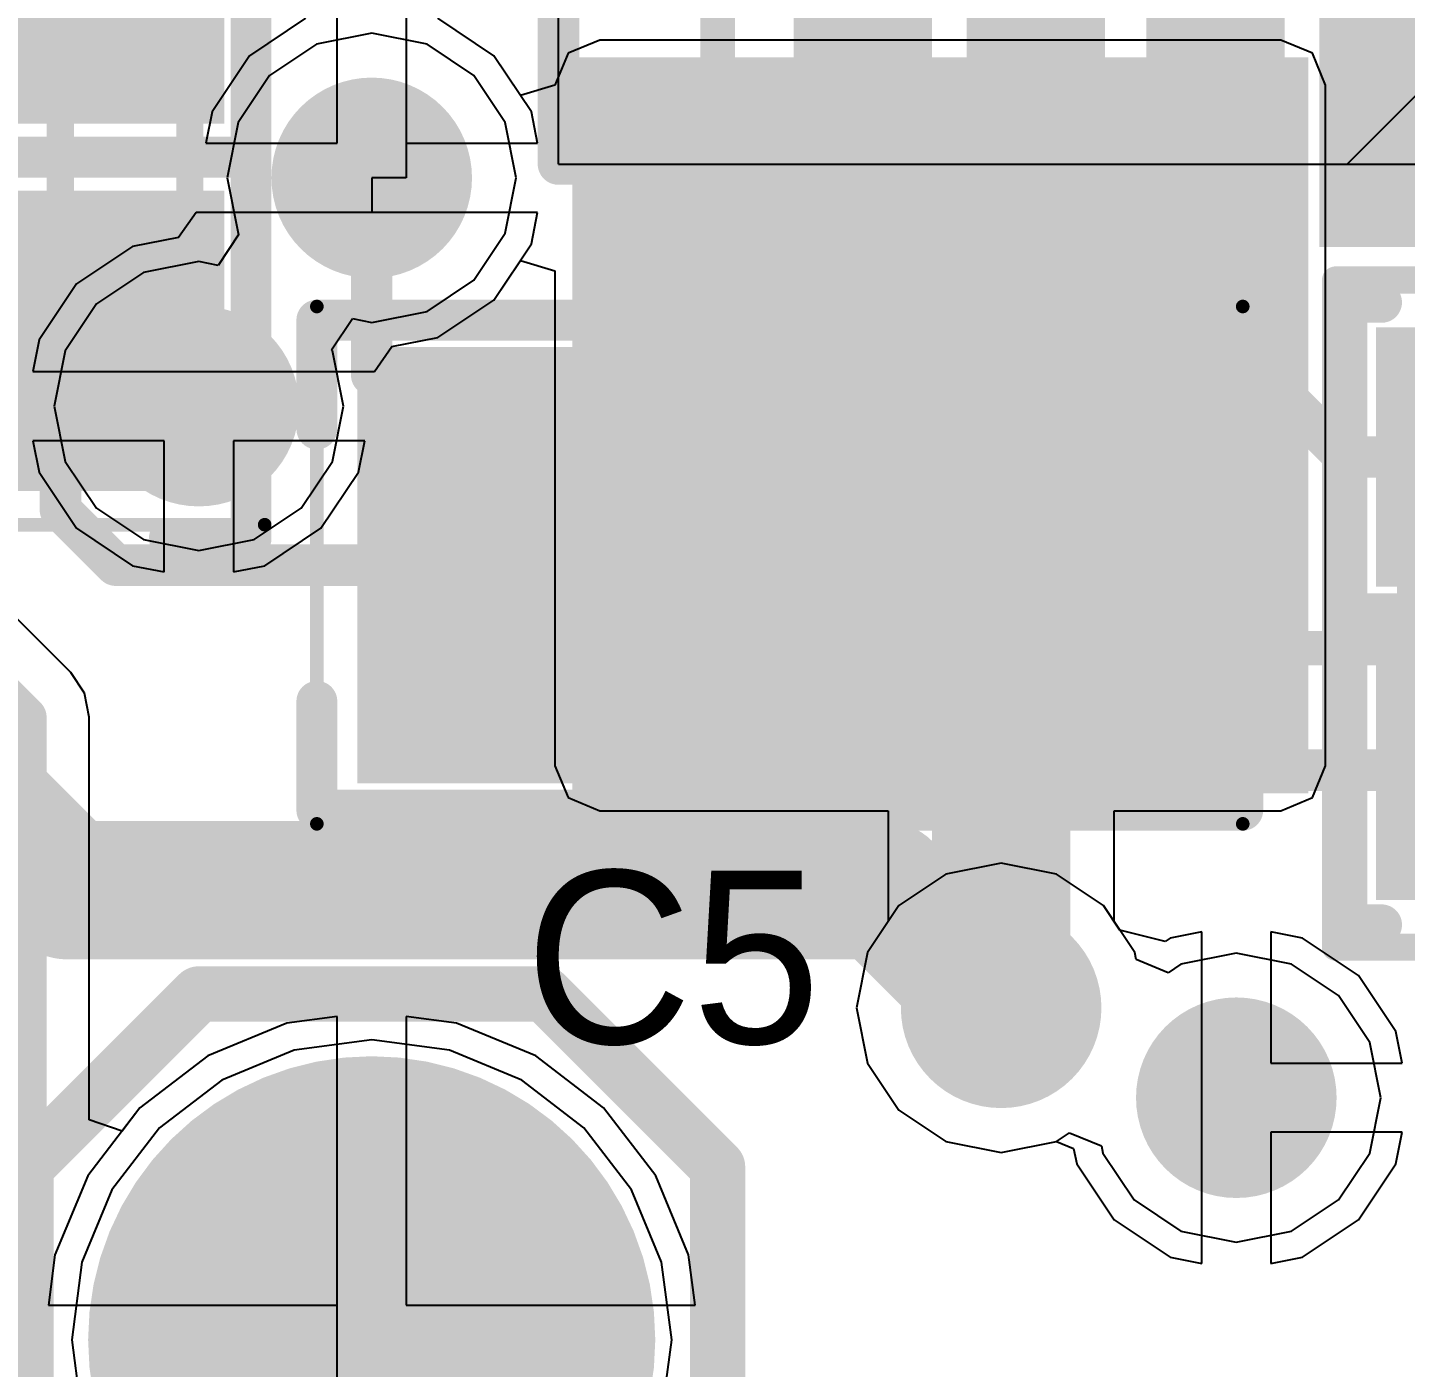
# Model space of a CAD drawing. Header units: millimetres. Extents: x 4 to 93, y 20 to 126.
# Drawn here: x 42.55 to 47.61, y 24.41 to 29.33 of the extents above; entities that cross this region are included whole.
import ezdxf

# ---------------------------------------------------------------- set-up
doc = ezdxf.new("R2010")
doc.units = ezdxf.units.MM
for name, color, linetype in [('BottomLayer', 5, 'Continuous'), ('BottomOverlay', 54, 'Continuous'), ('BottomPaste', 16, 'Continuous'), ('BottomSolder', 6, 'Continuous'), ('KeepOutLayer', 6, 'Continuous'), ('Mechanical1', 6, 'Continuous'), ('Mechanical13', 56, 'Continuous'), ('Mechanical15', 56, 'Continuous'), ('Mechanical18', 56, 'Continuous'), ('MidLayer1', 16, 'Continuous'), ('MidLayer2', 76, 'Continuous'), ('MultiLayer', 9, 'Continuous'), ('PadHoleLayer', 156, 'Continuous'), ('TopLayer', 1, 'Continuous'), ('TopOverlay', 2, 'Continuous'), ('TopPaste', 8, 'Continuous'), ('TopSolder', 216, 'Continuous'), ('ViaHoleLayer', 16, 'Continuous')]:
    doc.layers.add(name, color=color, linetype=linetype)

# ---------------------------------------------------------------- blocks, each defined once
blk = doc.blocks.new('RES_0402_1005_3')
at = {"layer": 'Mechanical13', "const_width": 0.1}
for points in [[(-0.525, 0.275), (-0.525, -0.275)], [(-0.525, 0.275), (0.525, 0.275)], [(0.525, 0.275), (0.525, -0.275)], [(-0.525, -0.275), (0.525, -0.275)]]:
    blk.add_lwpolyline(points, dxfattribs=at)
at = {"layer": 'Mechanical13', "const_width": 0.05}
for points in [[(-0.55, 0.275, 1), (-0.5, 0.275, 1)], [(-0.55, 0.275, 1), (-0.5, 0.275, 1)], [(0.5, 0.275, 1), (0.55, 0.275, 1)], [(0.5, 0.275, 1), (0.55, 0.275, 1)], [(-0.55, -0.275, 1), (-0.5, -0.275, 1)], [(-0.55, -0.275, 1), (-0.5, -0.275, 1)], [(0.5, -0.275, 1), (0.55, -0.275, 1)], [(0.5, -0.275, 1), (0.55, -0.275, 1)]]:
    blk.add_lwpolyline(points, format="xyb", close=True, dxfattribs=at)
at = {"layer": 'Mechanical15', "const_width": 0.1}
for points in [[(-1.225, 0.55), (-1.225, -0.55)], [(-1.225, 0.55), (1.225, 0.55)], [(1.225, 0.55), (1.225, -0.55)], [(0, 0.275), (0, -0.275)], [(-0.275, 0), (0.275, 0)], [(-1.225, -0.55), (1.225, -0.55)]]:
    blk.add_lwpolyline(points, dxfattribs=at)
at = {"layer": 'Mechanical15', "const_width": 0.05}
for points in [[(-1.25, 0.55, 1), (-1.2, 0.55, 1)], [(-1.25, 0.55, 1), (-1.2, 0.55, 1)], [(1.2, 0.55, 1), (1.25, 0.55, 1)], [(1.2, 0.55, 1), (1.25, 0.55, 1)], [(-0.025, 0.275, 1), (0.025, 0.275, 1)], [(-0.3, 0, 1), (-0.25, 0, 1)], [(0.25, 0, 1), (0.3, 0, 1)], [(-0.025, -0.275, 1), (0.025, -0.275, 1)], [(-1.25, -0.55, 1), (-1.2, -0.55, 1)], [(-1.25, -0.55, 1), (-1.2, -0.55, 1)], [(1.2, -0.55, 1), (1.25, -0.55, 1)], [(1.2, -0.55, 1), (1.25, -0.55, 1)]]:
    blk.add_lwpolyline(points, format="xyb", close=True, dxfattribs=at)
at = {"layer": 'TopLayer'}
for points in [[(-0.2, -0.3), (-0.2, 0.3), (-0.95, -0.3), (-0.95, 0.3)], [(0.95, -0.3), (0.95, 0.3), (0.2, -0.3), (0.2, 0.3)]]:
    blk.add_solid(points, dxfattribs=at)
at = {"layer": 'TopOverlay', "const_width": 0.15}
for points in [[(-1.143, 0.508), (1.143, 0.508)], [(-1.143, 0.508), (-1.143, 0.381)], [(0, 0.508), (0, -0.508)], [(1.143, 0.508), (1.143, 0.381)], [(-1.143, -0.381), (-1.143, -0.508)], [(1.143, -0.381), (1.143, -0.508)], [(-1.143, -0.508), (1.143, -0.508)]]:
    blk.add_lwpolyline(points, dxfattribs=at)
at = {"layer": 'TopOverlay', "const_width": 0.075}
for points in [[(-1.1805, 0.508, 1), (-1.1055, 0.508, 1)], [(-1.1805, 0.508, 1), (-1.1055, 0.508, 1)], [(-0.0375, 0.508, 1), (0.0375, 0.508, 1)], [(1.1055, 0.508, 1), (1.1805, 0.508, 1)], [(1.1055, 0.508, 1), (1.1805, 0.508, 1)], [(-1.1805, 0.381, 1), (-1.1055, 0.381, 1)], [(1.1055, 0.381, 1), (1.1805, 0.381, 1)], [(-1.1805, -0.381, 1), (-1.1055, -0.381, 1)], [(1.1055, -0.381, 1), (1.1805, -0.381, 1)], [(-1.1805, -0.508, 1), (-1.1055, -0.508, 1)], [(-1.1805, -0.508, 1), (-1.1055, -0.508, 1)], [(-0.0375, -0.508, 1), (0.0375, -0.508, 1)], [(1.1055, -0.508, 1), (1.1805, -0.508, 1)], [(1.1055, -0.508, 1), (1.1805, -0.508, 1)]]:
    blk.add_lwpolyline(points, format="xyb", close=True, dxfattribs=at)
at = {"layer": 'TopPaste'}
for points in [[(-0.2, -0.3), (-0.2, 0.3), (-0.95, -0.3), (-0.95, 0.3)], [(0.95, -0.3), (0.95, 0.3), (0.2, -0.3), (0.2, 0.3)]]:
    blk.add_solid(points, dxfattribs=at)
at = {"layer": 'TopSolder'}
for points in [[(-0.0984, -0.4016), (-0.0984, 0.4016), (-1.0516, -0.4016), (-1.0516, 0.4016)], [(1.0516, -0.4016), (1.0516, 0.4016), (0.0984, -0.4016), (0.0984, 0.4016)]]:
    blk.add_solid(points, dxfattribs=at)
blk = doc.blocks.new('5________CUINC_B_5')
at = {"layer": 'BottomLayer'}
blk.add_solid([(2.25, 2.25), (4.75, 2.25), (2.25, 4.75), (4.75, 4.75)], dxfattribs=at)
at = {"layer": 'BottomOverlay', "const_width": 0.127}
for points in [[(4.309, 4.318), (-4.191, 4.318)], [(4.318, 4.318), (4.318, -4.182)]]:
    blk.add_lwpolyline(points, dxfattribs=at)
at = {"layer": 'BottomOverlay', "const_width": 0.0635}
for points in [[(4.2773, 4.318, 1), (4.3408, 4.318, 1)], [(4.2862, 4.318, 1), (4.3497, 4.318, 1)]]:
    blk.add_lwpolyline(points, format="xyb", close=True, dxfattribs=at)
at = {"layer": 'BottomPaste'}
blk.add_solid([(2.25, 2.25), (4.75, 2.25), (2.25, 4.75), (4.75, 4.75)], dxfattribs=at)
at = {"layer": 'BottomSolder'}
blk.add_solid([(2.1484, 2.1484), (4.8516, 2.1484), (2.1484, 4.8516), (4.8516, 4.8516)], dxfattribs=at)
blk = doc.blocks.new('CAP_0805_2012_7')
at = {"layer": 'Mechanical13', "const_width": 0.1}
for points in [[(-1.1, 0.7), (1.1, 0.7)], [(-1.1, -0.7), (-1.1, 0.7)], [(1.1, -0.7), (1.1, 0.7)], [(-1.1, -0.7), (1.1, -0.7)]]:
    blk.add_lwpolyline(points, dxfattribs=at)
at = {"layer": 'Mechanical13', "const_width": 0.05}
for points in [[(-1.125, 0.7, 1), (-1.075, 0.7, 1)], [(-1.125, 0.7, 1), (-1.075, 0.7, 1)], [(1.075, 0.7, 1), (1.125, 0.7, 1)], [(1.075, 0.7, 1), (1.125, 0.7, 1)], [(-1.125, -0.7, 1), (-1.075, -0.7, 1)], [(-1.125, -0.7, 1), (-1.075, -0.7, 1)], [(1.075, -0.7, 1), (1.125, -0.7, 1)], [(1.075, -0.7, 1), (1.125, -0.7, 1)]]:
    blk.add_lwpolyline(points, format="xyb", close=True, dxfattribs=at)
at = {"layer": 'Mechanical15'}
for points, const_width in [([(-1.7, 0.95), (1.7, 0.95)], 0.05), ([(-1.7, -0.95), (-1.7, 0.95)], 0.05), ([(1.7, -0.95), (1.7, 0.95)], 0.05), ([(0, -0.5), (0, 0.5)], 0.1), ([(-0.5, 0), (0.5, 0)], 0.1), ([(-1.7, -0.95), (1.7, -0.95)], 0.05)]:
    blk.add_lwpolyline(points, dxfattribs=dict(at, const_width=const_width))
for points, const_width in [([(-1.7125, 0.95, 1), (-1.6875, 0.95, 1)], 0.025), ([(-1.7125, 0.95, 1), (-1.6875, 0.95, 1)], 0.025), ([(1.6875, 0.95, 1), (1.7125, 0.95, 1)], 0.025), ([(1.6875, 0.95, 1), (1.7125, 0.95, 1)], 0.025), ([(-0.025, 0.5, 1), (0.025, 0.5, 1)], 0.05), ([(-0.525, 0, 1), (-0.475, 0, 1)], 0.05), ([(0.475, 0, 1), (0.525, 0, 1)], 0.05), ([(-0.025, -0.5, 1), (0.025, -0.5, 1)], 0.05), ([(-1.7125, -0.95, 1), (-1.6875, -0.95, 1)], 0.025), ([(-1.7125, -0.95, 1), (-1.6875, -0.95, 1)], 0.025), ([(1.6875, -0.95, 1), (1.7125, -0.95, 1)], 0.025), ([(1.6875, -0.95, 1), (1.7125, -0.95, 1)], 0.025)]:
    blk.add_lwpolyline(points, format="xyb", close=True, dxfattribs=dict(at, const_width=const_width))
at = {"layer": 'TopLayer'}
for points in [[(-0.15, -0.7), (-0.15, 0.7), (-1.45, -0.7), (-1.45, 0.7)], [(1.45, -0.7), (1.45, 0.7), (0.15, -0.7), (0.15, 0.7)]]:
    blk.add_solid(points, dxfattribs=at)
at = {"layer": 'TopOverlay', "const_width": 0.15}
for points in [[(-1.7, 0.5), (-1.7, 0.9)], [(-1.7, 0.9), (1.7, 0.9)], [(0, -0.9), (0, 0.9)], [(1.7, 0.5), (1.7, 0.9)], [(-1.7, -0.9), (-1.7, -0.5)], [(1.7, -0.9), (1.7, -0.5)], [(-1.7, -0.9), (1.7, -0.9)]]:
    blk.add_lwpolyline(points, dxfattribs=at)
at = {"layer": 'TopOverlay', "const_width": 0.075}
for points in [[(-1.7375, 0.9, 1), (-1.6625, 0.9, 1)], [(-1.7375, 0.9, 1), (-1.6625, 0.9, 1)], [(-0.0375, 0.9, 1), (0.0375, 0.9, 1)], [(1.6625, 0.9, 1), (1.7375, 0.9, 1)], [(1.6625, 0.9, 1), (1.7375, 0.9, 1)], [(-1.7375, 0.5, 1), (-1.6625, 0.5, 1)], [(1.6625, 0.5, 1), (1.7375, 0.5, 1)], [(-1.7375, -0.5, 1), (-1.6625, -0.5, 1)], [(1.6625, -0.5, 1), (1.7375, -0.5, 1)], [(-1.7375, -0.9, 1), (-1.6625, -0.9, 1)], [(-1.7375, -0.9, 1), (-1.6625, -0.9, 1)], [(-0.0375, -0.9, 1), (0.0375, -0.9, 1)], [(1.6625, -0.9, 1), (1.7375, -0.9, 1)], [(1.6625, -0.9, 1), (1.7375, -0.9, 1)]]:
    blk.add_lwpolyline(points, format="xyb", close=True, dxfattribs=at)
at = {"layer": 'TopPaste'}
for points in [[(-0.15, -0.7), (-0.15, 0.7), (-1.45, -0.7), (-1.45, 0.7)], [(1.45, -0.7), (1.45, 0.7), (0.15, -0.7), (0.15, 0.7)]]:
    blk.add_solid(points, dxfattribs=at)
at = {"layer": 'TopSolder'}
for points in [[(-0.0484, -0.8016), (-0.0484, 0.8016), (-1.5516, -0.8016), (-1.5516, 0.8016)], [(1.5516, -0.8016), (1.5516, 0.8016), (0.0484, -0.8016), (0.0484, 0.8016)]]:
    blk.add_solid(points, dxfattribs=at)
blk = doc.blocks.new('2X3_NS_25')
at = {"layer": 'BottomLayer', "const_width": 0.9398}
blk.add_lwpolyline([(2.0701, 1.27, 1), (3.0099, 1.27, 1)], format="xyb", close=True, dxfattribs=at)
at = {"layer": 'BottomSolder', "const_width": 1.0414}
blk.add_lwpolyline([(2.0193, 1.27, 1), (3.0607, 1.27, 1)], format="xyb", close=True, dxfattribs=at)
at = {"layer": 'Mechanical18', "const_width": 0.2032}
for points in [[(0.635, 2.54), (1.27, 1.905)], [(1.27, 1.905), (1.905, 2.54)], [(1.905, 2.54), (3.175, 2.54)], [(3.175, 2.54), (3.81, 1.905)], [(1.27, -1.905), (1.27, 1.905)], [(3.81, -1.905), (3.81, 1.905)]]:
    blk.add_lwpolyline(points, dxfattribs=at)
at = {"layer": 'Mechanical18', "const_width": 0.1016}
for points in [[(1.8542, 2.54, 1), (1.9558, 2.54, 1)], [(1.8542, 2.54, 1), (1.9558, 2.54, 1)], [(3.1242, 2.54, 1), (3.2258, 2.54, 1)], [(3.1242, 2.54, 1), (3.2258, 2.54, 1)], [(1.2192, 1.905, 1), (1.3208, 1.905, 1)], [(1.2192, 1.905, 1), (1.3208, 1.905, 1)], [(1.2192, 1.905, 1), (1.3208, 1.905, 1)], [(3.7592, 1.905, 1), (3.8608, 1.905, 1)], [(3.7592, 1.905, 1), (3.8608, 1.905, 1)]]:
    blk.add_lwpolyline(points, format="xyb", close=True, dxfattribs=at)
at = {"layer": 'Mechanical18'}
blk.add_solid([(2.286, 1.016), (2.794, 1.016), (2.286, 1.524), (2.794, 1.524)], dxfattribs=at)
at = {"layer": 'MidLayer1', "const_width": 0.9398}
blk.add_lwpolyline([(2.0701, 1.27, 1), (3.0099, 1.27, 1)], format="xyb", close=True, dxfattribs=at)
at = {"layer": 'MidLayer2', "const_width": 0.9398}
blk.add_lwpolyline([(2.0701, 1.27, 1), (3.0099, 1.27, 1)], format="xyb", close=True, dxfattribs=at)
at = {"layer": 'MultiLayer', "const_width": 0.9398}
blk.add_lwpolyline([(2.0701, 1.27, 1), (3.0099, 1.27, 1)], format="xyb", close=True, dxfattribs=at)
at = {"layer": 'PadHoleLayer', "const_width": 0.508}
blk.add_lwpolyline([(2.286, 1.27, 1), (2.794, 1.27, 1)], format="xyb", close=True, dxfattribs=at)
at = {"layer": 'TopLayer', "const_width": 0.9398}
blk.add_lwpolyline([(2.0701, 1.27, 1), (3.0099, 1.27, 1)], format="xyb", close=True, dxfattribs=at)
at = {"layer": 'TopSolder', "const_width": 1.0414}
blk.add_lwpolyline([(2.0193, 1.27, 1), (3.0607, 1.27, 1)], format="xyb", close=True, dxfattribs=at)
blk = doc.blocks.new('LGA16R65P4X4_400X400X160_30')
at = {"layer": 'Mechanical1'}
for points in [[(-0.8128, 2.0828), (-2.0828, 0.8128)], [(2.0828, 2.0828), (-2.0828, 2.0828)], [(-2.0828, 2.0828), (-2.0828, -2.0828)], [(-0.8128, 2.0828), (-1.1176, 2.0828)], [(-0.1778, 2.0828), (-0.4826, 2.0828)], [(0.4826, 2.0828), (0.1778, 2.0828)], [(1.1176, 2.0828), (0.8128, 2.0828)], [(2.0828, 2.0828), (2.0828, -2.0828)], [(-2.0828, 1.1176), (-2.0828, 0.8128)], [(2.0828, 1.1176), (2.0828, 0.8128)], [(-2.0828, 0.4826), (-2.0828, 0.1778)], [(2.0828, 0.4826), (2.0828, 0.1778)], [(-2.0828, -0.1778), (-2.0828, -0.4826)], [(2.0828, -0.1778), (2.0828, -0.4826)], [(-2.0828, -0.8128), (-2.0828, -1.1176)], [(2.0828, -0.8128), (2.0828, -1.1176)], [(2.0828, -2.0828), (-2.0828, -2.0828)], [(-0.8128, -2.0828), (-1.1176, -2.0828)], [(-0.1778, -2.0828), (-0.4826, -2.0828)], [(0.4826, -2.0828), (0.1778, -2.0828)], [(1.1176, -2.0828), (0.8128, -2.0828)]]:
    blk.add_lwpolyline(points, dxfattribs=at)
for points in [[(-2.0828, 2.0828, 1), (-2.0828, 2.0828, 1)], [(-2.0828, 2.0828, 1), (-2.0828, 2.0828, 1)], [(-1.1176, 2.0828, 1), (-1.1176, 2.0828, 1)], [(-0.8128, 2.0828, 1), (-0.8128, 2.0828, 1)], [(-0.8128, 2.0828, 1), (-0.8128, 2.0828, 1)], [(-0.4826, 2.0828, 1), (-0.4826, 2.0828, 1)], [(-0.1778, 2.0828, 1), (-0.1778, 2.0828, 1)], [(0.1778, 2.0828, 1), (0.1778, 2.0828, 1)], [(0.4826, 2.0828, 1), (0.4826, 2.0828, 1)], [(0.8128, 2.0828, 1), (0.8128, 2.0828, 1)], [(1.1176, 2.0828, 1), (1.1176, 2.0828, 1)], [(2.0828, 2.0828, 1), (2.0828, 2.0828, 1)], [(2.0828, 2.0828, 1), (2.0828, 2.0828, 1)], [(-2.0828, 1.1176, 1), (-2.0828, 1.1176, 1)], [(2.0828, 1.1176, 1), (2.0828, 1.1176, 1)], [(-2.0828, 0.8128, 1), (-2.0828, 0.8128, 1)], [(-2.0828, 0.8128, 1), (-2.0828, 0.8128, 1)], [(2.0828, 0.8128, 1), (2.0828, 0.8128, 1)], [(-2.0828, 0.4826, 1), (-2.0828, 0.4826, 1)], [(2.0828, 0.4826, 1), (2.0828, 0.4826, 1)], [(-2.0828, 0.1778, 1), (-2.0828, 0.1778, 1)], [(2.0828, 0.1778, 1), (2.0828, 0.1778, 1)], [(-2.0828, -0.1778, 1), (-2.0828, -0.1778, 1)], [(2.0828, -0.1778, 1), (2.0828, -0.1778, 1)], [(-2.0828, -0.4826, 1), (-2.0828, -0.4826, 1)], [(2.0828, -0.4826, 1), (2.0828, -0.4826, 1)], [(-2.0828, -0.8128, 1), (-2.0828, -0.8128, 1)], [(2.0828, -0.8128, 1), (2.0828, -0.8128, 1)], [(-2.0828, -1.1176, 1), (-2.0828, -1.1176, 1)], [(2.0828, -1.1176, 1), (2.0828, -1.1176, 1)], [(-2.0828, -2.0828, 1), (-2.0828, -2.0828, 1)], [(-2.0828, -2.0828, 1), (-2.0828, -2.0828, 1)], [(-1.1176, -2.0828, 1), (-1.1176, -2.0828, 1)], [(-0.8128, -2.0828, 1), (-0.8128, -2.0828, 1)], [(-0.4826, -2.0828, 1), (-0.4826, -2.0828, 1)], [(-0.1778, -2.0828, 1), (-0.1778, -2.0828, 1)], [(0.1778, -2.0828, 1), (0.1778, -2.0828, 1)], [(0.4826, -2.0828, 1), (0.4826, -2.0828, 1)], [(0.8128, -2.0828, 1), (0.8128, -2.0828, 1)], [(1.1176, -2.0828, 1), (1.1176, -2.0828, 1)], [(2.0828, -2.0828, 1), (2.0828, -2.0828, 1)], [(2.0828, -2.0828, 1), (2.0828, -2.0828, 1)]]:
    blk.add_lwpolyline(points, format="xyb", close=True, dxfattribs=at)
at = {"layer": 'TopLayer'}
for points in [[(-0.8128, 2.286), (-1.1176, 2.286), (-0.8128, 1.5748), (-1.1176, 1.5748)], [(-0.1778, 2.286), (-0.4826, 2.286), (-0.1778, 1.5748), (-0.4826, 1.5748)], [(0.4826, 2.286), (0.1778, 2.286), (0.4826, 1.5748), (0.1778, 1.5748)], [(1.1176, 2.286), (0.8128, 2.286), (1.1176, 1.5748), (0.8128, 1.5748)], [(-2.286, 1.1176), (-2.286, 0.8128), (-1.5748, 1.1176), (-1.5748, 0.8128)], [(1.5748, 1.1176), (1.5748, 0.8128), (2.286, 1.1176), (2.286, 0.8128)], [(-2.286, 0.4826), (-2.286, 0.1778), (-1.5748, 0.4826), (-1.5748, 0.1778)], [(1.5748, 0.4826), (1.5748, 0.1778), (2.286, 0.4826), (2.286, 0.1778)], [(-2.286, -0.1778), (-2.286, -0.4826), (-1.5748, -0.1778), (-1.5748, -0.4826)], [(1.5748, -0.1778), (1.5748, -0.4826), (2.286, -0.1778), (2.286, -0.4826)], [(-2.286, -0.8128), (-2.286, -1.1176), (-1.5748, -0.8128), (-1.5748, -1.1176)], [(1.5748, -0.8128), (1.5748, -1.1176), (2.286, -0.8128), (2.286, -1.1176)], [(-0.8128, -1.5748), (-1.1176, -1.5748), (-0.8128, -2.286), (-1.1176, -2.286)], [(-0.1778, -1.5748), (-0.4826, -1.5748), (-0.1778, -2.286), (-0.4826, -2.286)], [(0.4826, -1.5748), (0.1778, -1.5748), (0.4826, -2.286), (0.1778, -2.286)], [(1.1176, -1.5748), (0.8128, -1.5748), (1.1176, -2.286), (0.8128, -2.286)]]:
    blk.add_solid(points, dxfattribs=at)
at = {"layer": 'TopOverlay', "const_width": 0.1524}
for points in [[(-1.4478, 2.0828), (-2.0828, 2.0828)], [(-2.0828, 2.0828), (-2.0828, 1.4478)], [(2.0828, 2.0828), (1.4478, 2.0828)], [(2.0828, 2.0828), (2.0828, 1.4478)], [(-2.0828, -1.4478), (-2.0828, -2.0828)], [(2.0828, -1.4478), (2.0828, -2.0828)], [(-1.4478, -2.0828), (-2.0828, -2.0828)], [(2.0828, -2.0828), (1.4478, -2.0828)]]:
    blk.add_lwpolyline(points, dxfattribs=at)
at = {"layer": 'TopOverlay', "const_width": 0.0762}
for points in [[(-2.1209, 2.0828, 1), (-2.0447, 2.0828, 1)], [(-2.1209, 2.0828, 1), (-2.0447, 2.0828, 1)], [(-1.4859, 2.0828, 1), (-1.4097, 2.0828, 1)], [(1.4097, 2.0828, 1), (1.4859, 2.0828, 1)], [(2.0447, 2.0828, 1), (2.1209, 2.0828, 1)], [(2.0447, 2.0828, 1), (2.1209, 2.0828, 1)], [(-2.1209, 1.4478, 1), (-2.0447, 1.4478, 1)], [(2.0447, 1.4478, 1), (2.1209, 1.4478, 1)], [(-2.1209, -1.4478, 1), (-2.0447, -1.4478, 1)], [(2.0447, -1.4478, 1), (2.1209, -1.4478, 1)], [(-2.1209, -2.0828, 1), (-2.0447, -2.0828, 1)], [(-2.1209, -2.0828, 1), (-2.0447, -2.0828, 1)], [(-1.4859, -2.0828, 1), (-1.4097, -2.0828, 1)], [(1.4097, -2.0828, 1), (1.4859, -2.0828, 1)], [(2.0447, -2.0828, 1), (2.1209, -2.0828, 1)], [(2.0447, -2.0828, 1), (2.1209, -2.0828, 1)]]:
    blk.add_lwpolyline(points, format="xyb", close=True, dxfattribs=at)
at = {"layer": 'TopPaste'}
for points in [[(-0.8128, 2.286), (-1.1176, 2.286), (-0.8128, 1.5748), (-1.1176, 1.5748)], [(-0.1778, 2.286), (-0.4826, 2.286), (-0.1778, 1.5748), (-0.4826, 1.5748)], [(0.4826, 2.286), (0.1778, 2.286), (0.4826, 1.5748), (0.1778, 1.5748)], [(1.1176, 2.286), (0.8128, 2.286), (1.1176, 1.5748), (0.8128, 1.5748)], [(-2.286, 1.1176), (-2.286, 0.8128), (-1.5748, 1.1176), (-1.5748, 0.8128)], [(1.5748, 1.1176), (1.5748, 0.8128), (2.286, 1.1176), (2.286, 0.8128)], [(-2.286, 0.4826), (-2.286, 0.1778), (-1.5748, 0.4826), (-1.5748, 0.1778)], [(1.5748, 0.4826), (1.5748, 0.1778), (2.286, 0.4826), (2.286, 0.1778)], [(-2.286, -0.1778), (-2.286, -0.4826), (-1.5748, -0.1778), (-1.5748, -0.4826)], [(1.5748, -0.1778), (1.5748, -0.4826), (2.286, -0.1778), (2.286, -0.4826)], [(-2.286, -0.8128), (-2.286, -1.1176), (-1.5748, -0.8128), (-1.5748, -1.1176)], [(1.5748, -0.8128), (1.5748, -1.1176), (2.286, -0.8128), (2.286, -1.1176)], [(-0.8128, -1.5748), (-1.1176, -1.5748), (-0.8128, -2.286), (-1.1176, -2.286)], [(-0.1778, -1.5748), (-0.4826, -1.5748), (-0.1778, -2.286), (-0.4826, -2.286)], [(0.4826, -1.5748), (0.1778, -1.5748), (0.4826, -2.286), (0.1778, -2.286)], [(1.1176, -1.5748), (0.8128, -1.5748), (1.1176, -2.286), (0.8128, -2.286)]]:
    blk.add_solid(points, dxfattribs=at)
at = {"layer": 'TopSolder'}
for points in [[(-0.7112, 2.3876), (-1.2192, 2.3876), (-0.7112, 1.4732), (-1.2192, 1.4732)], [(-0.0762, 2.3876), (-0.5842, 2.3876), (-0.0762, 1.4732), (-0.5842, 1.4732)], [(0.5842, 2.3876), (0.0762, 2.3876), (0.5842, 1.4732), (0.0762, 1.4732)], [(1.2192, 2.3876), (0.7112, 2.3876), (1.2192, 1.4732), (0.7112, 1.4732)], [(-2.3876, 1.2192), (-2.3876, 0.7112), (-1.4732, 1.2192), (-1.4732, 0.7112)], [(1.4732, 1.2192), (1.4732, 0.7112), (2.3876, 1.2192), (2.3876, 0.7112)], [(-2.3876, 0.5842), (-2.3876, 0.0762), (-1.4732, 0.5842), (-1.4732, 0.0762)], [(1.4732, 0.5842), (1.4732, 0.0762), (2.3876, 0.5842), (2.3876, 0.0762)], [(-2.3876, -0.0762), (-2.3876, -0.5842), (-1.4732, -0.0762), (-1.4732, -0.5842)], [(1.4732, -0.0762), (1.4732, -0.5842), (2.3876, -0.0762), (2.3876, -0.5842)], [(-2.3876, -0.7112), (-2.3876, -1.2192), (-1.4732, -0.7112), (-1.4732, -1.2192)], [(1.4732, -0.7112), (1.4732, -1.2192), (2.3876, -0.7112), (2.3876, -1.2192)], [(-0.7112, -1.4732), (-1.2192, -1.4732), (-0.7112, -2.3876), (-1.2192, -2.3876)], [(-0.0762, -1.4732), (-0.5842, -1.4732), (-0.0762, -2.3876), (-0.5842, -2.3876)], [(0.5842, -1.4732), (0.0762, -1.4732), (0.5842, -2.3876), (0.0762, -2.3876)], [(1.2192, -1.4732), (0.7112, -1.4732), (1.2192, -2.3876), (0.7112, -2.3876)]]:
    blk.add_solid(points, dxfattribs=at)
blk = doc.blocks.new('CAP_0603_1608_34')
at = {"layer": 'Mechanical13', "const_width": 0.1}
for points in [[(-0.875, 0.475), (0.875, 0.475)], [(-0.875, 0.475), (-0.875, -0.475)], [(0.875, 0.475), (0.875, -0.475)], [(-0.875, -0.475), (0.875, -0.475)]]:
    blk.add_lwpolyline(points, dxfattribs=at)
at = {"layer": 'Mechanical13', "const_width": 0.05}
for points in [[(-0.9, 0.475, 1), (-0.85, 0.475, 1)], [(-0.9, 0.475, 1), (-0.85, 0.475, 1)], [(0.85, 0.475, 1), (0.9, 0.475, 1)], [(0.85, 0.475, 1), (0.9, 0.475, 1)], [(-0.9, -0.475, 1), (-0.85, -0.475, 1)], [(-0.9, -0.475, 1), (-0.85, -0.475, 1)], [(0.85, -0.475, 1), (0.9, -0.475, 1)], [(0.85, -0.475, 1), (0.9, -0.475, 1)]]:
    blk.add_lwpolyline(points, format="xyb", close=True, dxfattribs=at)
at = {"layer": 'Mechanical15'}
for points, const_width in [([(-1.35, 0.75), (1.35, 0.75)], 0.05), ([(-1.35, 0.75), (-1.35, -0.75)], 0.05), ([(1.35, 0.75), (1.35, -0.75)], 0.05), ([(0, 0.475), (0, -0.475)], 0.1), ([(-0.475, 0), (0.475, 0)], 0.1), ([(-1.35, -0.75), (1.35, -0.75)], 0.05)]:
    blk.add_lwpolyline(points, dxfattribs=dict(at, const_width=const_width))
for points, const_width in [([(-1.3625, 0.75, 1), (-1.3375, 0.75, 1)], 0.025), ([(-1.3625, 0.75, 1), (-1.3375, 0.75, 1)], 0.025), ([(1.3375, 0.75, 1), (1.3625, 0.75, 1)], 0.025), ([(1.3375, 0.75, 1), (1.3625, 0.75, 1)], 0.025), ([(-0.025, 0.475, 1), (0.025, 0.475, 1)], 0.05), ([(-0.5, 0, 1), (-0.45, 0, 1)], 0.05), ([(0.45, 0, 1), (0.5, 0, 1)], 0.05), ([(-0.025, -0.475, 1), (0.025, -0.475, 1)], 0.05), ([(-1.3625, -0.75, 1), (-1.3375, -0.75, 1)], 0.025), ([(-1.3625, -0.75, 1), (-1.3375, -0.75, 1)], 0.025), ([(1.3375, -0.75, 1), (1.3625, -0.75, 1)], 0.025), ([(1.3375, -0.75, 1), (1.3625, -0.75, 1)], 0.025)]:
    blk.add_lwpolyline(points, format="xyb", close=True, dxfattribs=dict(at, const_width=const_width))
at = {"layer": 'TopLayer'}
for points in [[(-0.225, -0.5), (-0.225, 0.5), (-1.125, -0.5), (-1.125, 0.5)], [(1.125, -0.5), (1.125, 0.5), (0.225, -0.5), (0.225, 0.5)]]:
    blk.add_solid(points, dxfattribs=at)
at = {"layer": 'TopOverlay', "const_width": 0.15}
for points in [[(-1.4, 0.7), (-1.4, 0.4)], [(-1.4, 0.7), (1.4, 0.7)], [(0, 0.7), (0, -0.7)], [(1.4, 0.7), (1.4, 0.4)], [(-1.4, -0.4), (-1.4, -0.7)], [(1.4, -0.4), (1.4, -0.7)], [(-1.4, -0.7), (1.4, -0.7)]]:
    blk.add_lwpolyline(points, dxfattribs=at)
at = {"layer": 'TopOverlay', "const_width": 0.075}
for points in [[(-1.4375, 0.7, 1), (-1.3625, 0.7, 1)], [(-1.4375, 0.7, 1), (-1.3625, 0.7, 1)], [(-0.0375, 0.7, 1), (0.0375, 0.7, 1)], [(1.3625, 0.7, 1), (1.4375, 0.7, 1)], [(1.3625, 0.7, 1), (1.4375, 0.7, 1)], [(-1.4375, 0.4, 1), (-1.3625, 0.4, 1)], [(1.3625, 0.4, 1), (1.4375, 0.4, 1)], [(-1.4375, -0.4, 1), (-1.3625, -0.4, 1)], [(1.3625, -0.4, 1), (1.4375, -0.4, 1)], [(-1.4375, -0.7, 1), (-1.3625, -0.7, 1)], [(-1.4375, -0.7, 1), (-1.3625, -0.7, 1)], [(-0.0375, -0.7, 1), (0.0375, -0.7, 1)], [(1.3625, -0.7, 1), (1.4375, -0.7, 1)], [(1.3625, -0.7, 1), (1.4375, -0.7, 1)]]:
    blk.add_lwpolyline(points, format="xyb", close=True, dxfattribs=at)
at = {"layer": 'TopPaste'}
for points in [[(-0.225, -0.5), (-0.225, 0.5), (-1.125, -0.5), (-1.125, 0.5)], [(1.125, -0.5), (1.125, 0.5), (0.225, -0.5), (0.225, 0.5)]]:
    blk.add_solid(points, dxfattribs=at)
at = {"layer": 'TopSolder'}
for points in [[(-0.1234, -0.6016), (-0.1234, 0.6016), (-1.2266, -0.6016), (-1.2266, 0.6016)], [(1.2266, -0.6016), (1.2266, 0.6016), (0.1234, -0.6016), (0.1234, 0.6016)]]:
    blk.add_solid(points, dxfattribs=at)

msp = doc.modelspace()

# ---------------------------------------------------------------- linework, layer by layer
at = {"layer": 'BottomLayer'}
for p, q in [((43.5722, 29.3644), (43.3663, 29.2269)), ((43.688, 28.9052), (43.688, 29.3874)), ((43.942, 29.3874), (43.942, 28.7782)), ((44.2637, 29.2269), (44.0578, 29.3644)), ((44.653, 29.284), (44.5364, 29.2356)), ((47.153, 29.284), (44.653, 29.284)), ((47.2696, 29.2356), (47.153, 29.284)), ((43.3663, 29.2269), (43.2288, 29.021)), ((44.361, 29.0811), (44.2637, 29.2269)), ((44.5364, 29.2356), (44.488, 29.119)), ((47.318, 29.119), (47.2696, 29.2356)), ((44.488, 29.119), (44.361, 29.0811)), ((47.318, 26.619), (47.318, 29.119)), ((43.2288, 29.021), (43.2058, 28.9052)), ((43.2058, 28.9052), (43.688, 28.9052)), ((43.942, 28.7782), (43.815, 28.7782)), ((43.815, 28.7782), (43.815, 28.6512)), ((43.1702, 28.6512), (43.1058, 28.5597)), ((43.815, 28.6512), (43.1702, 28.6512)), ((43.1058, 28.5597), (42.9372, 28.5262)), ((42.9372, 28.5262), (42.7313, 28.3887)), ((44.2637, 28.3295), (44.361, 28.4753)), ((44.361, 28.4753), (44.488, 28.4368)), ((44.488, 28.4368), (44.488, 26.619)), ((42.7313, 28.3887), (42.5938, 28.1828)), ((44.0578, 28.192), (44.2637, 28.3295)), ((42.5938, 28.1828), (42.5708, 28.067)), ((43.8892, 28.1585), (44.0578, 28.192)), ((43.8248, 28.067), (43.8892, 28.1585)), ((42.5708, 28.067), (43.8248, 28.067)), ((42.7098, 26.9618), (41.7621, 27.9095)), ((43.053, 27.813), (42.5708, 27.813)), ((42.5708, 27.813), (42.5938, 27.6972)), ((43.053, 27.3308), (43.053, 27.813)), ((43.7892, 27.813), (43.307, 27.813)), ((43.307, 27.813), (43.307, 27.3308)), ((43.7662, 27.6972), (43.7892, 27.813)), ((42.5938, 27.6972), (42.7313, 27.4913)), ((43.6287, 27.4913), (43.7662, 27.6972)), ((42.7313, 27.4913), (42.9372, 27.3538)), ((43.4228, 27.3538), (43.6287, 27.4913)), ((42.9372, 27.3538), (43.053, 27.3308)), ((43.307, 27.3308), (43.4228, 27.3538)), ((42.7603, 26.8862), (42.7098, 26.9618)), ((42.7781, 26.797), (42.7603, 26.8862)), ((42.7781, 25.3182), (42.7781, 26.797)), ((44.488, 26.619), (44.5364, 26.5024)), ((47.2696, 26.5024), (47.318, 26.619)), ((44.5364, 26.5024), (44.653, 26.454)), ((47.153, 26.454), (47.2696, 26.5024)), ((44.653, 26.454), (45.712, 26.454)), ((45.712, 26.454), (45.712, 26.0473)), ((46.5408, 26.0473), (46.5408, 26.454)), ((46.5408, 26.454), (47.153, 26.454)), ((45.712, 26.0473), (45.6359, 25.9334)), ((46.5621, 26.0153), (46.5408, 26.0473)), ((46.7285, 25.9737), (46.5621, 26.0153)), ((46.863, 26.0092), (46.7472, 25.9862)), ((46.863, 25.4), (46.863, 26.0092)), ((47.2328, 25.9862), (47.117, 26.0092)), ((47.117, 26.0092), (47.117, 25.527)), ((46.7472, 25.9862), (46.7285, 25.9737)), ((47.4387, 25.8487), (47.2328, 25.9862)), ((45.6359, 25.9334), (45.5955, 25.7302)), ((47.5762, 25.6428), (47.4387, 25.8487)), ((45.5955, 25.7302), (45.6359, 25.527)), ((43.5034, 25.6741), (43.2129, 25.5538)), ((43.688, 25.6984), (43.5034, 25.6741)), ((43.688, 24.511), (43.688, 25.6984)), ((44.1266, 25.6741), (43.942, 25.6984)), ((43.942, 25.6984), (43.942, 24.638)), ((44.4171, 25.5538), (44.1266, 25.6741)), ((47.5992, 25.527), (47.5762, 25.6428)), ((43.2129, 25.5538), (42.9636, 25.3624)), ((44.6664, 25.3624), (44.4171, 25.5538)), ((45.6359, 25.527), (45.751, 25.3548)), ((47.117, 25.527), (47.5992, 25.527)), ((46.863, 24.7908), (46.863, 25.4)), ((42.9636, 25.3624), (42.8983, 25.2774)), ((44.8578, 25.1131), (44.6664, 25.3624)), ((45.751, 25.3548), (45.9232, 25.2397)), ((42.8983, 25.2774), (42.7781, 25.3182)), ((47.5992, 25.273), (47.117, 25.273)), ((47.117, 25.273), (47.117, 24.7908)), ((47.5762, 25.1572), (47.5992, 25.273)), ((45.9232, 25.2397), (46.1264, 25.1993)), ((46.1264, 25.1993), (46.3296, 25.2397)), ((46.3296, 25.2397), (46.3926, 25.2136)), ((46.3926, 25.2136), (46.4038, 25.1572)), ((46.4038, 25.1572), (46.5413, 24.9513)), ((47.4387, 24.9513), (47.5762, 25.1572)), ((44.9781, 24.8226), (44.8578, 25.1131)), ((46.5413, 24.9513), (46.7472, 24.8138)), ((47.2328, 24.8138), (47.4387, 24.9513)), ((45.0024, 24.638), (44.9781, 24.8226)), ((46.7472, 24.8138), (46.863, 24.7908)), ((47.117, 24.7908), (47.2328, 24.8138)), ((43.942, 24.638), (45.0024, 24.638)), ((43.688, 23.3236), (43.688, 24.511))]:
    msp.add_line(p, q, dxfattribs=at)
for points, const_width in [([(43.6309, 28.7782, 1), (43.9992, 28.7782, 1)], 0.3683), ([(42.9958, 27.94, 1), (43.3642, 27.94, 1)], 0.3683), ([(45.776, 27.869, 1), (46.03, 27.869, 1)], 0.254), ([(46.2026, 27.4424, 1), (46.4566, 27.4424, 1)], 0.254), ([(46.2026, 27.4424, 1), (46.4566, 27.4424, 1)], 0.254), ([(45.9994, 27.2392, 1), (46.2534, 27.2392, 1)], 0.254), ([(45.9994, 27.2392, 1), (46.2534, 27.2392, 1)], 0.254), ([(42.5069, 26.797, 1), (42.5831, 26.797, 1)], 0.0762), ([(42.5069, 26.797, 1), (42.5831, 26.797, 1)], 0.0762), ([(45.9422, 25.7302, 1), (46.3105, 25.7302, 1)], 0.3683), ([(45.9994, 25.7302, 1), (46.2534, 25.7302, 1)], 0.254), ([(46.8058, 25.4, 1), (47.1741, 25.4, 1)], 0.3683)]:
    msp.add_lwpolyline(points, format="xyb", close=True, dxfattribs=dict(at, const_width=const_width))
for points, const_width in [([(45.903, 27.869), (46.3296, 27.4424)], 0.508), ([(41.529, 27.813), (42.545, 26.797)], 0.1524), ([(46.1264, 27.2392), (46.3296, 27.4424)], 0.508), ([(46.1264, 25.7302), (46.1264, 27.2392)], 0.508), ([(42.545, 22.987), (42.545, 26.797)], 0.1524)]:
    msp.add_lwpolyline(points, dxfattribs=dict(at, const_width=const_width))
at = {"layer": 'KeepOutLayer', "const_width": 0.254}
msp.add_lwpolyline([(59.4614, 38.5064, 1), (22.8854, 38.5064, 1)], format="xyb", close=True, dxfattribs=at)
at = {"layer": 'MidLayer1'}
for p, q in [((43.5722, 29.3644), (43.3663, 29.2269)), ((43.688, 28.9052), (43.688, 29.3874)), ((43.942, 29.3874), (43.942, 28.9052)), ((44.2637, 29.2269), (44.0578, 29.3644)), ((43.3663, 29.2269), (43.2288, 29.021)), ((44.4012, 29.021), (44.2637, 29.2269)), ((43.2288, 29.021), (43.2058, 28.9052)), ((44.4242, 28.9052), (44.4012, 29.021)), ((43.2058, 28.9052), (43.688, 28.9052)), ((43.942, 28.9052), (44.4242, 28.9052)), ((43.1702, 28.6512), (43.1058, 28.5597)), ((44.4242, 28.6512), (43.1702, 28.6512)), ((44.4012, 28.5354), (44.4242, 28.6512)), ((43.1058, 28.5597), (42.9372, 28.5262)), ((42.9372, 28.5262), (42.7313, 28.3887)), ((44.2637, 28.3295), (44.4012, 28.5354)), ((42.7313, 28.3887), (42.5938, 28.1828)), ((44.0578, 28.192), (44.2637, 28.3295)), ((42.5938, 28.1828), (42.5708, 28.067)), ((43.8892, 28.1585), (44.0578, 28.192)), ((43.8248, 28.067), (43.8892, 28.1585)), ((42.5708, 28.067), (43.8248, 28.067)), ((43.053, 27.813), (42.5708, 27.813)), ((42.5708, 27.813), (42.5938, 27.6972)), ((43.053, 27.3308), (43.053, 27.813)), ((43.7892, 27.813), (43.307, 27.813)), ((43.307, 27.813), (43.307, 27.3308)), ((43.7662, 27.6972), (43.7892, 27.813)), ((42.5938, 27.6972), (42.7313, 27.4913)), ((43.6287, 27.4913), (43.7662, 27.6972)), ((42.7313, 27.4913), (42.9372, 27.3538)), ((43.4228, 27.3538), (43.6287, 27.4913)), ((42.9372, 27.3538), (43.053, 27.3308)), ((43.307, 27.3308), (43.4228, 27.3538)), ((46.1264, 26.2611), (45.9232, 26.2207)), ((46.3296, 26.2207), (46.1264, 26.2611)), ((45.9232, 26.2207), (45.751, 26.1056)), ((46.5018, 26.1056), (46.3296, 26.2207)), ((45.751, 26.1056), (45.6359, 25.9334)), ((46.5621, 26.0153), (46.5018, 26.1056)), ((46.7285, 25.9737), (46.5621, 26.0153)), ((46.863, 26.0092), (46.7472, 25.9862)), ((46.863, 25.4), (46.863, 26.0092)), ((47.2328, 25.9862), (47.117, 26.0092)), ((47.117, 26.0092), (47.117, 25.527)), ((46.7472, 25.9862), (46.7285, 25.9737)), ((47.4387, 25.8487), (47.2328, 25.9862)), ((45.6359, 25.9334), (45.5955, 25.7302)), ((47.5762, 25.6428), (47.4387, 25.8487)), ((45.5955, 25.7302), (45.6359, 25.527)), ((43.5034, 25.6741), (43.2129, 25.5538)), ((43.688, 25.6984), (43.5034, 25.6741)), ((43.688, 24.638), (43.688, 25.6984)), ((44.1266, 25.6741), (43.942, 25.6984)), ((43.942, 25.6984), (43.942, 24.638)), ((44.4171, 25.5538), (44.1266, 25.6741)), ((47.5992, 25.527), (47.5762, 25.6428)), ((43.2129, 25.5538), (42.9636, 25.3624)), ((44.6664, 25.3624), (44.4171, 25.5538)), ((45.6359, 25.527), (45.751, 25.3548)), ((47.117, 25.527), (47.5992, 25.527)), ((46.863, 24.7908), (46.863, 25.4)), ((42.9636, 25.3624), (42.7722, 25.1131)), ((44.8578, 25.1131), (44.6664, 25.3624)), ((45.751, 25.3548), (45.9232, 25.2397)), ((47.5992, 25.273), (47.117, 25.273)), ((47.117, 25.273), (47.117, 24.7908)), ((47.5762, 25.1572), (47.5992, 25.273)), ((45.9232, 25.2397), (46.1264, 25.1993)), ((46.1264, 25.1993), (46.3296, 25.2397)), ((46.3296, 25.2397), (46.3926, 25.2136)), ((46.3926, 25.2136), (46.4038, 25.1572)), ((46.4038, 25.1572), (46.5413, 24.9513)), ((47.4387, 24.9513), (47.5762, 25.1572)), ((42.7722, 25.1131), (42.6519, 24.8226)), ((44.9781, 24.8226), (44.8578, 25.1131)), ((46.5413, 24.9513), (46.7472, 24.8138)), ((47.2328, 24.8138), (47.4387, 24.9513)), ((42.6519, 24.8226), (42.6276, 24.638)), ((45.0024, 24.638), (44.9781, 24.8226)), ((46.7472, 24.8138), (46.863, 24.7908)), ((47.117, 24.7908), (47.2328, 24.8138)), ((42.6276, 24.638), (43.688, 24.638)), ((43.942, 24.638), (45.0024, 24.638))]:
    msp.add_line(p, q, dxfattribs=at)
at = {"layer": 'MidLayer1', "const_width": 0.3683}
for points in [[(43.6309, 28.7782, 1), (43.9992, 28.7782, 1)], [(42.9958, 27.94, 1), (43.3642, 27.94, 1)], [(45.9422, 25.7302, 1), (46.3105, 25.7302, 1)], [(46.8058, 25.4, 1), (47.1741, 25.4, 1)]]:
    msp.add_lwpolyline(points, format="xyb", close=True, dxfattribs=at)
at = {"layer": 'MidLayer2'}
for p, q in [((43.815, 29.3091), (43.6118, 29.2687)), ((44.0182, 29.2687), (43.815, 29.3091)), ((43.6118, 29.2687), (43.4396, 29.1536)), ((44.1904, 29.1536), (44.0182, 29.2687)), ((43.4396, 29.1536), (43.3245, 28.9814)), ((44.3055, 28.9814), (44.1904, 29.1536)), ((43.3245, 28.9814), (43.2841, 28.7782)), ((44.3459, 28.7782), (44.3055, 28.9814)), ((43.2841, 28.7782), (43.3245, 28.575)), ((44.3055, 28.575), (44.3459, 28.7782)), ((43.3271, 28.5711), (43.2507, 28.4568)), ((43.3245, 28.575), (43.3271, 28.5711)), ((44.1904, 28.4028), (44.3055, 28.575)), ((43.18, 28.4709), (42.9768, 28.4305)), ((43.2507, 28.4568), (43.18, 28.4709)), ((42.9768, 28.4305), (42.8046, 28.3154)), ((44.0182, 28.2877), (44.1904, 28.4028)), ((42.8046, 28.3154), (42.6895, 28.1432)), ((43.815, 28.2473), (44.0182, 28.2877)), ((43.6679, 28.1471), (43.7443, 28.2614)), ((43.7443, 28.2614), (43.815, 28.2473)), ((42.6895, 28.1432), (42.6491, 27.94)), ((43.6705, 28.1432), (43.6679, 28.1471)), ((43.7109, 27.94), (43.6705, 28.1432)), ((42.6491, 27.94), (42.6895, 27.7368)), ((43.6705, 27.7368), (43.7109, 27.94)), ((42.6895, 27.7368), (42.8046, 27.5646)), ((43.5554, 27.5646), (43.6705, 27.7368)), ((42.8046, 27.5646), (42.9768, 27.4495)), ((43.3832, 27.4495), (43.5554, 27.5646)), ((42.9768, 27.4495), (43.18, 27.4091)), ((43.18, 27.4091), (43.3832, 27.4495)), ((46.1264, 26.2611), (45.9232, 26.2207)), ((46.3296, 26.2207), (46.1264, 26.2611)), ((45.9232, 26.2207), (45.751, 26.1056)), ((46.5018, 26.1056), (46.3296, 26.2207)), ((45.751, 26.1056), (45.6359, 25.9334)), ((46.6169, 25.9334), (46.5018, 26.1056)), ((45.6359, 25.9334), (45.5955, 25.7302)), ((46.6221, 25.9074), (46.6169, 25.9334)), ((46.7394, 25.8588), (46.6221, 25.9074)), ((46.99, 25.9309), (46.7868, 25.8905)), ((47.1932, 25.8905), (46.99, 25.9309)), ((46.7868, 25.8905), (46.7394, 25.8588)), ((47.3654, 25.7754), (47.1932, 25.8905)), ((47.4805, 25.6032), (47.3654, 25.7754)), ((45.5955, 25.7302), (45.6359, 25.527)), ((43.815, 25.6126), (43.5299, 25.5751)), ((44.1001, 25.5751), (43.815, 25.6126)), ((47.5209, 25.4), (47.4805, 25.6032)), ((43.5299, 25.5751), (43.2642, 25.465)), ((44.3658, 25.465), (44.1001, 25.5751)), ((45.6359, 25.527), (45.751, 25.3548)), ((43.2642, 25.465), (43.036, 25.29)), ((44.594, 25.29), (44.3658, 25.465)), ((47.4805, 25.1968), (47.5209, 25.4)), ((45.751, 25.3548), (45.9232, 25.2397)), ((43.036, 25.29), (42.861, 25.0618)), ((44.769, 25.0618), (44.594, 25.29)), ((46.3296, 25.2397), (46.377, 25.2714)), ((46.377, 25.2714), (46.4943, 25.2228)), ((45.9232, 25.2397), (46.1264, 25.1993)), ((46.1264, 25.1993), (46.3296, 25.2397)), ((46.4943, 25.2228), (46.4995, 25.1968)), ((46.4995, 25.1968), (46.6146, 25.0246)), ((47.3654, 25.0246), (47.4805, 25.1968)), ((42.861, 25.0618), (42.7509, 24.7961)), ((44.8791, 24.7961), (44.769, 25.0618)), ((46.6146, 25.0246), (46.7868, 24.9095)), ((47.1932, 24.9095), (47.3654, 25.0246)), ((46.7868, 24.9095), (46.99, 24.8691)), ((46.99, 24.8691), (47.1932, 24.9095)), ((42.7509, 24.7961), (42.7134, 24.511)), ((44.9166, 24.511), (44.8791, 24.7961)), ((42.7134, 24.511), (42.7509, 24.2259)), ((44.8791, 24.2259), (44.9166, 24.511))]:
    msp.add_line(p, q, dxfattribs=at)
at = {"layer": 'MidLayer2', "const_width": 0.3683}
for points in [[(43.6309, 28.7782, 1), (43.9992, 28.7782, 1)], [(42.9958, 27.94, 1), (43.3642, 27.94, 1)], [(45.9422, 25.7302, 1), (46.3105, 25.7302, 1)], [(46.8058, 25.4, 1), (47.1741, 25.4, 1)]]:
    msp.add_lwpolyline(points, format="xyb", close=True, dxfattribs=at)
at = {"layer": 'MultiLayer', "const_width": 0.3683}
for points in [[(43.6309, 28.7782, 1), (43.9992, 28.7782, 1)], [(42.9958, 27.94, 1), (43.3642, 27.94, 1)], [(45.9422, 25.7302, 1), (46.3105, 25.7302, 1)], [(46.8058, 25.4, 1), (47.1741, 25.4, 1)]]:
    msp.add_lwpolyline(points, format="xyb", close=True, dxfattribs=at)
at = {"layer": 'TopLayer'}
for points, const_width in [([(43.6309, 28.7782, 1), (43.9992, 28.7782, 1)], 0.3683), ([(46.2153, 28.9814, 1), (46.2915, 28.9814, 1)], 0.0762), ([(46.8757, 28.9814, 1), (46.9519, 28.9814, 1)], 0.0762), ([(43.7769, 28.7782, 1), (43.8531, 28.7782, 1)], 0.0762), ([(46.2153, 28.2702, 1), (46.2915, 28.2702, 1)], 0.0762), ([(46.2153, 28.2702, 1), (46.2915, 28.2702, 1)], 0.0762), ([(46.8757, 28.2289, 1), (46.9519, 28.2289, 1)], 0.0762), ([(46.8757, 28.2289, 1), (46.9519, 28.2289, 1)], 0.0762), ([(42.6339, 28.1794, 1), (42.7101, 28.1794, 1)], 0.0762), ([(43.7769, 28.0544, 1), (43.8531, 28.0544, 1)], 0.0762), ([(43.7769, 28.0544, 1), (43.8531, 28.0544, 1)], 0.0762), ([(45.9505, 28.0054, 1), (46.0267, 28.0054, 1)], 0.0762), ([(45.9505, 28.0054, 1), (46.0267, 28.0054, 1)], 0.0762), ([(47.3516, 27.753, 1), (47.4278, 27.753, 1)], 0.0762), ([(47.3516, 27.753, 1), (47.4278, 27.753, 1)], 0.0762), ([(42.6339, 27.559, 1), (42.7101, 27.559, 1)], 0.0762), ([(42.6339, 27.559, 1), (42.7101, 27.559, 1)], 0.0762), ([(42.8371, 27.3558, 1), (42.9133, 27.3558, 1)], 0.0762), ([(42.8371, 27.3558, 1), (42.9133, 27.3558, 1)], 0.0762), ([(44.4755, 27.3558, 1), (44.5517, 27.3558, 1)], 0.0762), ([(44.4755, 27.3558, 1), (44.5517, 27.3558, 1)], 0.0762), ([(45.9505, 26.7824, 1), (46.0267, 26.7824, 1)], 0.0762), ([(45.9505, 26.7824, 1), (46.0267, 26.7824, 1)], 0.0762), ([(46.1299, 26.603, 1), (46.2061, 26.603, 1)], 0.0762), ([(46.1299, 26.603, 1), (46.2061, 26.603, 1)], 0.0762), ([(42.5704, 26.162, 1), (42.8244, 26.162, 1)], 0.254), ([(42.5704, 26.162, 1), (42.8244, 26.162, 1)], 0.254), ([(45.5676, 26.162, 1), (45.8216, 26.162, 1)], 0.254), ([(45.5676, 26.162, 1), (45.8216, 26.162, 1)], 0.254), ([(45.9422, 25.7302, 1), (46.3105, 25.7302, 1)], 0.3683), ([(45.9994, 25.7302, 1), (46.2534, 25.7302, 1)], 0.254)]:
    msp.add_lwpolyline(points, format="xyb", close=True, dxfattribs=dict(at, const_width=const_width))
for points, const_width in [([(46.2534, 28.2702), (46.2534, 28.9814)], 0.1524), ([(46.9138, 28.2289), (46.9138, 28.9814)], 0.1524), ([(43.815, 28.0544), (43.815, 28.7782)], 0.1524), ([(45.9886, 28.0054), (46.2534, 28.2702)], 0.1524), ([(46.9138, 28.2289), (47.3897, 27.753)], 0.1524), ([(42.672, 27.559), (42.672, 28.1794)], 0.1524), ([(43.815, 28.0544), (44.5136, 27.3558)], 0.1524), ([(45.9886, 26.7824), (45.9886, 28.0054)], 0.1524), ([(41.0718, 27.7876), (42.6974, 26.162)], 0.508), ([(47.3897, 27.753), (47.9044, 27.753)], 0.1524), ([(42.672, 27.559), (42.8752, 27.3558)], 0.1524), ([(42.8752, 27.3558), (44.5136, 27.3558)], 0.1524), ([(45.9886, 26.7824), (46.168, 26.603)], 0.1524), ([(46.168, 26.603), (47.9044, 26.603)], 0.1524), ([(42.6974, 26.162), (45.6946, 26.162)], 0.508), ([(45.6946, 26.162), (46.1264, 25.7302)], 0.508)]:
    msp.add_lwpolyline(points, dxfattribs=dict(at, const_width=const_width))
at = {"layer": 'ViaHoleLayer', "const_width": 0.15}
for points in [[(43.74, 28.7782, 1), (43.89, 28.7782, 1)], [(43.105, 27.94, 1), (43.255, 27.94, 1)], [(46.0514, 25.7302, 1), (46.2014, 25.7302, 1)], [(46.915, 25.4, 1), (47.065, 25.4, 1)]]:
    msp.add_lwpolyline(points, format="xyb", close=True, dxfattribs=at)

# ---------------------------------------------------------------- block references
for name, p, rotation in [('5________CUINC_B_5', (49.403, 31.369), 180), ('LGA16R65P4X4_400X400X160_30', (46.5836, 30.9118), 180), ('CAP_0603_1608_34', (42.672, 28.8544), 90), ('RES_0402_1005_3', (47.9044, 27.178), 90), ('CAP_0805_2012_7', (45.3136, 27.3558), 360), ('2X3_NS_25', (41.275, 23.241), 360)]:
    msp.add_blockref(name, p, dxfattribs=dict(rotation=rotation))

# ---------------------------------------------------------------- texts
at = {"layer": 'TopOverlay'}
msp.add_text('C5', height=0.635, dxfattribs=at).set_placement((44.3782, 25.5988))

doc.saveas('drawing.dxf')
